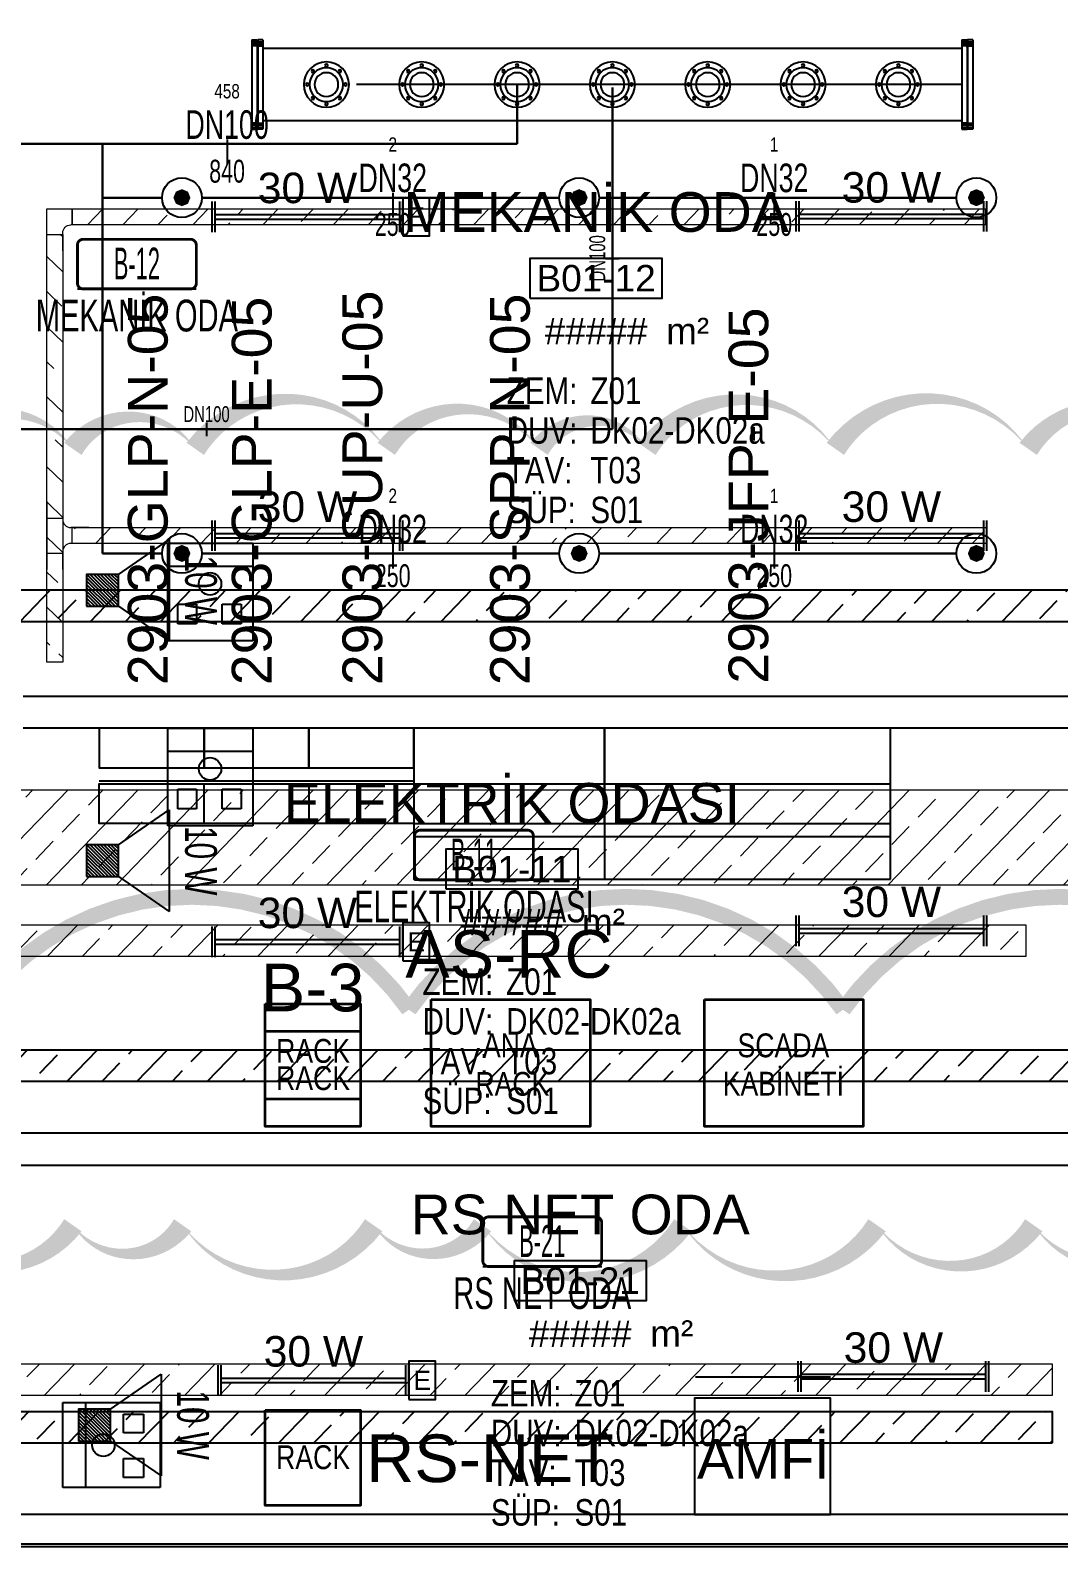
# Model space of a CAD drawing. Header units: millimetres. Extents: x -379292 to 1221486, y 92049 to 447512.
# Drawn here: x -110707 to -104239, y 235437 to 245060 of the extents above; entities that cross this region are included whole.
import ezdxf
from ezdxf.enums import TextEntityAlignment as Align

# ---------------------------------------------------------------- set-up
doc = ezdxf.new("R2010")
doc.units = ezdxf.units.MM
doc.linetypes.add('DASHDOT', pattern=[25.4, 12.7, -6.35, 0, -6.35])
for name, color, linetype in [('-M-MAHAL-DEBILER', 7, 'Continuous'), ('-M-MAHAL-ETIKET-NOT', 7, 'Continuous'), ('-M-MAHAL-ETIKET-NOTM', 7, 'Continuous'), ('-M-MAHAL-ETK-', 7, 'Continuous'), ('-M-MAHAL-HAVA-DEGISIM', 7, 'Continuous'), ('-M-MAHAL-NO', 7, 'Continuous'), ('-M-MAHAL-NOM', 7, 'Continuous'), ('-M-PIPE EQUIPMENT', 14, 'Continuous'), ('-M-YNGN-BORUID', 7, 'Continuous'), ('-M-YNGN-BORUUZUN', 7, 'Continuous'), ('-M-YNGN-BORUYUK', 7, 'Continuous'), ('-M-YNGN-SPR-YUK', 7, 'Continuous'), ('-M-YNGN-ZON2-CAP-', 7, 'Continuous'), ('-M-YNGN-ZON2-SPR-', 7, 'Continuous'), ('-M-YNGN-ZON4-CAP-', 7, 'Continuous'), ('05_HATCH SOLID-1', 252, 'Continuous'), ('05_MATERIAL TEXT', 112, 'Continuous'), ('05_ROOM M2', 161, 'Continuous'), ('05_ROOM NAME', 153, 'Continuous'), ('05_ROOM NUMBER', 152, 'Continuous'), ('05_WALL', 3, 'Continuous'), ('08_ARAÇ SAYIM', 140, 'Continuous'), ('08_LAMP', 4, 'Continuous'), ('08_LIGHTING LINE', 4, 'Continuous'), ('08_LOUD SYSTEM', 4, 'Continuous'), ('08_PANEL', 4, 'Continuous'), ('08_POWER SYSTEM', 4, 'Continuous'), ('08_SOCKET', 4, 'Continuous'), ('08_TEXT-2.5', 3, 'Continuous'), ('AIRONN ZONLAMA', 4, 'Continuous'), ('E_CT_ZA', 6, 'Continuous'), ('flans015', 14, 'Continuous')]:
    doc.layers.add(name, color=color, linetype=linetype)
for name, color, linetype, lineweight in [('-M-YNGN-KOLLEKTÖR', 7, 'Continuous', 25), ('-M-YNGN-ZON2', 4, 'SP', 30), ('-M-YNGN-ZON4', 3, 'SP', 30), ('08_200', 112, 'Continuous', 9), ('E_CT_AYDINLATMA', 3, 'Continuous', 9), ('E_CT_KA', 4, 'Continuous', 9)]:
    doc.layers.add(name, color=color, linetype=linetype, lineweight=lineweight)
doc.layers.add('-M-YNGN-SPR-CAPCIZGI', color=188, linetype='Continuous', plot=False)
doc.styles.add('-M-ISSO-TEXT-TTF', font='ARIALN.TTF')
doc.styles.add('-M-MHLETK-NOT', font='romans.shx', dxfattribs={"width": 0.7})
doc.styles.add('-M-MHLETK-TEXT', font='ARIALN.TTF', dxfattribs={"width": 0.7})
doc.styles.add('CIZGI', font='tahoma.ttf', dxfattribs={"width": 0.8, "oblique": 20})
doc.styles.add('DIM', font='arial.ttf')
doc.styles.add('ET8-TRF5-M-001...002-01$0$Standard', font='arial.ttf')
doc.styles.add('HCAD', font='HCAD.SHX', dxfattribs={"width": 0.8, "height": 0.2})
doc.styles.add('PIPESIZE', font='hcad.shx', dxfattribs={"width": 0.8})
doc.styles.add('SPR-NOT', font='romans.shx')
doc.styles.get("Standard").update_dxf_attribs({"font": 'segoeuil.ttf'})
doc.styles.add('TR', font='tsimpali.shx', dxfattribs={"width": 0.7})
doc.styles.add('YAZI-2', font='arial.ttf', dxfattribs={"height": 2})
doc.styles.add('YAZI-2.5', font='arial.ttf', dxfattribs={"height": 2.5})
doc.styles.add('YAZI-3', font='arial.ttf', dxfattribs={"height": 3})
doc.linetypes.add('SP', pattern='A,2,-0.1,["SP",CIZGI,S=0.14,R=0.2,X=0,Y=-0.07],-0.255', length=2.355)

# ---------------------------------------------------------------- blocks, each defined once
blk = doc.blocks.new('başlık')
at = {"layer": '05_MATERIAL TEXT', "style": 'DIM', "width": 0.8}
for s, p in [('ZEM:', (0, 50)), ('DUV:', (0, -100)), ('TAV:', (0, -250)), ('SÜP:', (0, -400))]:
    blk.add_text(s, height=100, dxfattribs=at).set_placement(p, align=Align.MIDDLE_LEFT)
blk = doc.blocks.new('MAHAL')
at = {"layer": '05_ROOM NUMBER'}
blk.add_lwpolyline([(-5.46, -10.75), (4.54, -10.75), (4.54, -7.75), (-5.46, -7.75)], close=True, dxfattribs=at)
at = {"layer": '05_HATCH SOLID-1', "xscale": 0.02, "yscale": 0.02, "zscale": 0.02}
blk.add_blockref('başlık', (-7.21, -18.75), dxfattribs=at)
at = {"layer": '05_MATERIAL TEXT', "style": 'DIM', "width": 0.8}
for tag, p in [('ZEMİN', (-0.89, -17.75)), ('DUVAR', (-0.89, -20.75)), ('TAVAN', (-0.89, -23.75)), ('SÜPÜRGELİK', (-0.89, -26.75))]:
    blk.add_attdef(tag, text='', height=2, dxfattribs=at).set_placement(p, align=Align.MIDDLE_LEFT)
at = {"layer": '05_ROOM M2', "insert": (6.45, -13.24), "char_height": 2, "attachment_point": 5, "style": 'YAZI-2'}
blk.add_mtext_dynamic_manual_height_columns('m²', width=6.9387, gutter_width=625, heights=[0], dxfattribs=at)
at = {"layer": '05_ROOM M2', "style": 'YAZI-2'}
blk.add_attdef('MAHALM2', text='', height=2, dxfattribs=at).set_placement((-0.46, -13.25), align=Align.MIDDLE_CENTER)
at = {"layer": '05_ROOM NAME', "style": 'YAZI-3'}
for tag, p in [('INGMAHALADI', (-0.46, 0.75)), ('TURMAHALADI', (-0.46, -4.25))]:
    blk.add_attdef(tag, text='', height=3, dxfattribs=at).set_placement(p, align=Align.MIDDLE_CENTER)
at = {"layer": '05_ROOM NUMBER', "style": 'YAZI-2'}
blk.add_attdef('MAHALNO', text='', height=2, dxfattribs=at).set_placement((-0.46, -9.25), align=Align.MIDDLE_CENTER)
blk = doc.blocks.new('FU150')
at = {"color": 0, "linetype": 'ByBlock'}
for centre, radius in [((0, 0), 142.5), ((0, 0), 106), ((0, 120), 9), ((-120, 0), 9), ((-84.9, 84.9), 9), ((0, 0), 75), ((84.9, 84.9), 9), ((120, 0), 9), ((-84.9, -84.9), 9), ((84.9, -84.9), 9), ((0, -120), 9)]:
    blk.add_circle(centre, radius, dxfattribs=at)
blk = doc.blocks.new('FY300')
at = {"color": 0, "linetype": 'ByBlock'}
for p, q in [((-281.2, 32), (281.2, 32)), ((-281.2, 0), (-281.2, 32)), ((-281.2, 0), (281.2, 0)), ((-269.2, 32), (-269.2, 0)), ((-256.2, 36), (-256.2, -4)), ((-243.2, 32), (-243.2, 0)), ((-236.2, 34), (-238.2, 32)), ((-236.2, 34), (236.2, 34)), ((236.2, 34), (238.2, 32)), ((243.2, 32), (243.2, 0)), ((256.2, 36), (256.2, -4)), ((269.2, 32), (269.2, 0)), ((281.2, 0), (281.2, 32))]:
    blk.add_line(p, q, dxfattribs=at)
blk = doc.blocks.new('A$C68E50811')
at = {"layer": '-M-PIPE EQUIPMENT', "color": 7, "ltscale": 0.5}
for p, q in [((0.34, -23.2), (0.34, 416.8)), ((45.9, -23.2), (45.9, 416.8))]:
    blk.add_line(p, q, dxfattribs=at)
at = {"layer": '-M-PIPE EQUIPMENT', "color": 14, "linetype": 'DASHDOT', "ltscale": 30}
blk.add_line((23.12, -23.2), (23.12, 416.8), dxfattribs=at)
at = {"layer": '-M-PIPE EQUIPMENT', "ltscale": 0.2, "xscale": -0.1000000000003638, "yscale": 0.1000000000003638, "zscale": 0.1000000000003638}
for p, rotation in [((23.12, 423.6), 180), ((23.12, -23.2), 179.9999999999999)]:
    blk.add_blockref('FY300', p, dxfattribs=dict(at, rotation=rotation))
at = {"layer": '-M-PIPE EQUIPMENT', "ltscale": 0.2, "xscale": 0.1000000000003638, "yscale": 0.1000000000003638, "zscale": 0.1000000000003638}
for p in [(23.12, 416.8), (23.12, -30)]:
    blk.add_blockref('FY300', p, dxfattribs=at)
at = {"layer": 'flans015', "ltscale": 0.2, "xscale": 0.1, "yscale": 0.1, "zscale": 0.1}
for p in [(23.12, 376.8), (23.12, 316.8), (23.12, 256.8), (23.12, 196.8), (23.12, 136.8), (23.12, 76.8), (23.12, 16.8)]:
    blk.add_blockref('FU150', p, dxfattribs=at)
blk = doc.blocks.new('A$C1ee08a0c')
at = {"layer": '08_LIGHTING LINE'}
blk.add_lwpolyline([(-277.34, -670), (-191.87, -670), (-191.87, -596.78), (-277.34, -596.78)], close=True, dxfattribs=at)
at = {"layer": '08_PANEL'}
blk.add_line((-191.87, -583.45), (-276.88, -583.45), dxfattribs=at)
at = {"layer": '08_TEXT-2.5', "style": 'YAZI-2.5'}
blk.add_text('AMFİ', height=25, dxfattribs=at).set_placement((-234.16, -634.89), align=Align.MIDDLE_CENTER)
blk = doc.blocks.new('OtoParkBodrumKatMimari')
at = {"layer": '05_WALL', "color": 8, "flags": 128}
for points in [[(142600, 140050), (135600, 140050)], [(142600, 139850), (135600, 139850)], [(142900, 137300), (135550, 137300), (135550, 139500), (135350, 139500), (135350, 134700), (142900, 134700)], [(142900, 134900), (135550, 134900), (135550, 137100), (142900, 137100)]]:
    blk.add_lwpolyline(points, dxfattribs=at)
at = {"layer": '08_POWER SYSTEM', "ltscale": 25}
for points in [[(138059.8, 139250), (136079.8, 139250), (136079.8, 139500), (141059.8, 139500)], [(136739.8, 139250), (136739.8, 139500)], [(137399.8, 139250), (137399.8, 139500)], [(138059.8, 139500), (138059.8, 138900), (141059.8, 138900)], [(139259.8, 139500), (139259.8, 138900)], [(141059.8, 138900), (141059.8, 139500)]]:
    blk.add_lwpolyline(points, dxfattribs=at)
at = {"layer": '-M-YNGN-KOLLEKTÖR', "xscale": -10, "yscale": 10, "zscale": 10, "rotation": 89.9999999999999}
blk.add_blockref('A$C68E50811', (141277, 144132), dxfattribs=at)
at = {"ltscale": 25, "xscale": 10, "yscale": 10, "zscale": 10}
blk.add_blockref('A$C1ee08a0c', (142600, 141600), dxfattribs=at)
at = {"layer": '05_ROOM NUMBER'}
ref = blk.add_blockref('MAHAL', (139245, 143453.2), dxfattribs=dict(at, xscale=83.33333333333333, yscale=83.33333333333333, zscale=83.33333333333333))
ref.add_attrib('TURMAHALADI', 'MEKANİK ODA', dxfattribs={"layer": '05_ROOM NAME', "height": 250, "style": 'YAZI-3'}).set_placement((139206.8, 143099), align=Align.MIDDLE_CENTER)
ref.add_attrib('MAHALNO', 'B01-12', dxfattribs={"height": 166.67, "style": 'YAZI-2'}).set_placement((139206.8, 142682.4), align=Align.MIDDLE_CENTER)
ref.add_attrib('MAHALM2', '#####', dxfattribs={"layer": '05_ROOM M2', "height": 166.67, "style": 'YAZI-2'}).set_placement((139206.8, 142349), align=Align.MIDDLE_CENTER)
ref.add_attrib('ZEMİN', 'Z01', dxfattribs={"layer": '05_MATERIAL TEXT', "height": 166.67, "style": 'DIM', "width": 0.8}).set_placement((139170.7, 141974), align=Align.MIDDLE_LEFT)
ref.add_attrib('DUVAR', 'DK02-DK02a', dxfattribs={"layer": '05_MATERIAL TEXT', "height": 166.67, "style": 'DIM', "width": 0.8}).set_placement((139170.7, 141724), align=Align.MIDDLE_LEFT)
ref.add_attrib('TAVAN', 'T03', dxfattribs={"layer": '05_MATERIAL TEXT', "height": 166.67, "style": 'DIM', "width": 0.8}).set_placement((139170.7, 141474), align=Align.MIDDLE_LEFT)
ref.add_attrib('SÜPÜRGELİK', 'S01', dxfattribs={"layer": '05_MATERIAL TEXT', "height": 166.67, "style": 'DIM', "width": 0.8}).set_placement((139170.7, 141224), align=Align.MIDDLE_LEFT)
ref = blk.add_blockref('MAHAL', (138715, 139733.8), dxfattribs=dict(at, xscale=83.33333333333333, yscale=83.33333333333333, zscale=83.33333333333333))
ref.add_attrib('TURMAHALADI', 'ELEKTRİK ODASI', dxfattribs={"layer": '05_ROOM NAME', "height": 250, "style": 'YAZI-3'}).set_placement((138676.8, 139379.7), align=Align.MIDDLE_CENTER)
ref.add_attrib('MAHALNO', 'B01-11', dxfattribs={"height": 166.67, "style": 'YAZI-2'}).set_placement((138676.8, 138963), align=Align.MIDDLE_CENTER)
ref.add_attrib('MAHALM2', '#####', dxfattribs={"layer": '05_ROOM M2', "height": 166.67, "style": 'YAZI-2'}).set_placement((138676.8, 138629.7), align=Align.MIDDLE_CENTER)
ref.add_attrib('ZEMİN', 'Z01', dxfattribs={"layer": '05_MATERIAL TEXT', "height": 166.67, "style": 'DIM', "width": 0.8}).set_placement((138640.7, 138254.7), align=Align.MIDDLE_LEFT)
ref.add_attrib('DUVAR', 'DK02-DK02a', dxfattribs={"layer": '05_MATERIAL TEXT', "height": 166.67, "style": 'DIM', "width": 0.8}).set_placement((138640.7, 138004.7), align=Align.MIDDLE_LEFT)
ref.add_attrib('TAVAN', 'T03', dxfattribs={"layer": '05_MATERIAL TEXT', "height": 166.67, "style": 'DIM', "width": 0.8}).set_placement((138640.7, 137754.7), align=Align.MIDDLE_LEFT)
ref.add_attrib('SÜPÜRGELİK', 'S01', dxfattribs={"layer": '05_MATERIAL TEXT', "height": 166.67, "style": 'DIM', "width": 0.8}).set_placement((138640.7, 137504.7), align=Align.MIDDLE_LEFT)
ref = blk.add_blockref('MAHAL', (139145, 137143.2), dxfattribs=dict(at, xscale=83.33333333333333, yscale=83.33333333333333, zscale=83.33333333333333))
ref.add_attrib('TURMAHALADI', 'RS NET ODA', dxfattribs={"layer": '05_ROOM NAME', "height": 250, "style": 'YAZI-3'}).set_placement((139106.8, 136789.1), align=Align.MIDDLE_CENTER)
ref.add_attrib('MAHALNO', 'B01-21', dxfattribs={"height": 166.67, "style": 'YAZI-2'}).set_placement((139106.8, 136372.4), align=Align.MIDDLE_CENTER)
ref.add_attrib('MAHALM2', '#####', dxfattribs={"layer": '05_ROOM M2', "height": 166.67, "style": 'YAZI-2'}).set_placement((139106.8, 136039.1), align=Align.MIDDLE_CENTER)
ref.add_attrib('ZEMİN', 'Z01', dxfattribs={"layer": '05_MATERIAL TEXT', "height": 166.67, "style": 'DIM', "width": 0.8}).set_placement((139070.7, 135664.1), align=Align.MIDDLE_LEFT)
ref.add_attrib('DUVAR', 'DK02-DK02a', dxfattribs={"layer": '05_MATERIAL TEXT', "height": 166.67, "style": 'DIM', "width": 0.8}).set_placement((139070.7, 135414.1), align=Align.MIDDLE_LEFT)
ref.add_attrib('TAVAN', 'T03', dxfattribs={"layer": '05_MATERIAL TEXT', "height": 166.67, "style": 'DIM', "width": 0.8}).set_placement((139070.7, 135164.1), align=Align.MIDDLE_LEFT)
ref.add_attrib('SÜPÜRGELİK', 'S01', dxfattribs={"layer": '05_MATERIAL TEXT', "height": 166.67, "style": 'DIM', "width": 0.8}).set_placement((139070.7, 134914.1), align=Align.MIDDLE_LEFT)
blk = doc.blocks.new('SPRKL100')
at = {"layer": '-M-YNGN-SPR-CAPCIZGI'}
blk.add_line((0, 0.431), (0, -0.431), dxfattribs=at)
at = {"layer": '-M-YNGN-BORUID', "color": 0, "style": 'HCAD', "width": 0.8, "flags": 1}
blk.add_attdef('DIC', text='', height=0.4, dxfattribs=at).set_placement((0, -1.693), align=Align.CENTER)
at = {"layer": '-M-YNGN-BORUUZUN', "color": 0, "style": 'HCAD', "width": 0.7}
blk.add_attdef('BOY', text='', height=0.8, dxfattribs=at).set_placement((0, -1.08), align=Align.CENTER)
at = {"layer": '-M-YNGN-BORUYUK', "color": 6, "style": 'PIPESIZE', "width": 0.8}
blk.add_attdef('YUK', text='', height=0.5, dxfattribs=at).set_placement((0, 1.866), align=Align.CENTER)
at = {"color": 0, "style": 'PIPESIZE', "width": 0.7}
blk.add_attdef('CAP', text='', height=1, dxfattribs=at).set_placement((0, 0.45), align=Align.CENTER)
blk = doc.blocks.new('SP-C-UP-12')
at = {"ltscale": 10}
blk.add_line((0, 0), (0, 0), dxfattribs=at)
at = {"color": 1, "linetype": 'Continuous'}
blk.add_circle((0, 0), 12.5, dxfattribs=at)
at = {"ltscale": 10}
for points in [[(-5.37, 0), (-3.8, 3.8), (-3.8, -3.8), (0, 5.37)], [(-3.8, -3.8), (0, 5.37), (0, -5.37), (3.8, 3.8)], [(0, -5.37), (3.8, 3.8), (3.8, -3.8), (5.37, 0)]]:
    blk.add_solid(points, dxfattribs=at)
at = {"layer": '-M-YNGN-SPR-YUK', "style": 'SPR-NOT', "width": 0.5, "flags": 9}
for tag, p in [('YUK', (0, 17.77)), ('CAP', (0, 14.42)), ('TIP', (0.2, 10.78))]:
    blk.add_attdef(tag, text='', height=2.5, dxfattribs=at).set_placement(p, align=Align.MIDDLE_CENTER)
blk = doc.blocks.new('A$C69E5DB5D')
at = {"layer": '-M-YNGN-ZON2', "ltscale": 500}
for p, q in [((0, 0), (0, -37.34)), ((0, -37.34), (-396.1, -37.34)), ((-260.9, -295.08), (-260.9, -37.34)), ((-260.9, -71.15), (-223.4, -71.15)), ((26.6, -71.15), (-198.4, -71.15)), ((276.6, -71.15), (51.6, -71.15)), ((-260.9, -295.08), (-223.4, -295.08)), ((26.6, -295.08), (-198.4, -295.08)), ((276.6, -295.08), (51.6, -295.08))]:
    blk.add_line(p, q, dxfattribs=at)
at = {"layer": '-M-YNGN-ZON2-CAP-'}
for p, xscale, yscale, zscale, values in [((-182.47, -42.24), 18.00000000000002, 18.00000000000002, 18.00000000000002, {'YUK': '458', 'CAP': 'DN100', 'BOY': '840'}), ((-78.23, -75.77), 18, 18, 18, {'YUK': '2', 'CAP': 'DN32', 'BOY': '250'}), ((161.86, -75.77), 18, 18, 18, {'YUK': '1', 'CAP': 'DN32', 'BOY': '250'}), ((-78.23, -296.85), 18, 18, 18, {'YUK': '2', 'CAP': 'DN32', 'BOY': '250'}), ((161.86, -296.85), 18, 18, 18, {'YUK': '1', 'CAP': 'DN32', 'BOY': '250'})]:
    blk.add_blockref('SPRKL100', p, dxfattribs=dict(at, xscale=xscale, yscale=yscale, zscale=zscale)).add_auto_attribs(values)
at = {"layer": '-M-YNGN-ZON2-SPR-'}
for p in [(-210.9, -71.15), (39.1, -71.15), (289.1, -71.15), (-210.9, -295.08), (39.1, -295.08), (289.1, -295.08)]:
    blk.add_blockref('SP-C-UP-12', p, dxfattribs=at)
blk = doc.blocks.new('A$C69E781E7')
at = {"layer": '-M-YNGN-ZON4', "ltscale": 500}
for p, q in [((0, 0), (0, -215.08)), ((0, -215.08), (-459.85, -215.08))]:
    blk.add_line(p, q, dxfattribs=at)
at = {"layer": '-M-YNGN-ZON4-CAP-'}
ref = blk.add_blockref('SPRKL100', (0, -107.54), dxfattribs=dict(at, xscale=10.00000000000001, yscale=10.00000000000001, zscale=10.00000000000001, rotation=90))
ref.add_attrib('CAP', 'DN100', dxfattribs={"layer": '0', "color": 0, "height": 10, "rotation": 90, "style": 'PIPESIZE', "width": 0.7}).set_placement((-4.5, -107.54), align=Align.CENTER)
ref = blk.add_blockref('SPRKL100', (-255.38, -215.08), dxfattribs=dict(at, xscale=10, yscale=10, zscale=10))
ref.add_attrib('CAP', 'DN100', dxfattribs={"layer": '0', "color": 0, "height": 10, "style": 'PIPESIZE', "width": 0.7}).set_placement((-255.38, -210.58), align=Align.CENTER)
blk = doc.blocks.new('PANO-66X25_100')
at = {"layer": '08_PANEL'}
blk.add_line((-33, 33.4), (33, 33.4), dxfattribs=at)
blk.add_lwpolyline([(-33, 0), (33, 0), (33, 25), (-33, 25)], close=True, dxfattribs=at)
blk = doc.blocks.new('PANO-180X60_100')
at = {"layer": '08_PANEL'}
blk.add_line((-90, 68.4), (90, 68.4), dxfattribs=at)
blk.add_lwpolyline([(-90, 0), (90, 0), (90, 60), (-90, 60)], close=True, dxfattribs=at)
blk = doc.blocks.new('PANO-120X60_100')
at = {"layer": '08_PANEL'}
blk.add_line((-60, 68.4), (60, 68.4), dxfattribs=at)
blk.add_lwpolyline([(-60, 0), (60, 0), (60, 60), (-60, 60)], close=True, dxfattribs=at)
blk = doc.blocks.new('RACK')
at = {"layer": '08_ARAÇ SAYIM', "color": 60, "lineweight": 35}
blk.add_lwpolyline([(-30, 60), (30, 60), (30, 0), (-30, 0)], close=True, dxfattribs=at)
at = {"layer": '08_ARAÇ SAYIM', "color": 4, "style": 'ET8-TRF5-M-001...002-01$0$Standard', "width": 0.8}
blk.add_text('RACK', height=15, dxfattribs=at).set_placement((0.1, 22.9), align=Align.CENTER)
blk = doc.blocks.new('*U664')
h = blk.add_hatch()
h.set_pattern_fill('ANSI33', color=0, scale=50, angle=1, style=0)
h.paths.add_polyline_path([(-10440.2, 200), (451.8, 200), (451.8, 0), (-10440.2, 0)])
at = {"color": 0}
blk.add_lwpolyline([(-10440.2, 200), (451.8, 200), (451.8, 0), (-10440.2, 0)], close=True, dxfattribs=at)
at = {"ltscale": 25, "flags": 1}
for tag, p in [('YUKSEKLIK', (-228.6, -148.7)), ('KALINLIK', (-228.6, -213.3))]:
    blk.add_attdef(tag, p, '', height=50, dxfattribs=at)
blk = doc.blocks.new('*U665')
h = blk.add_hatch()
h.set_pattern_fill('ANSI33', color=0, scale=50, angle=1, style=0)
h.paths.add_polyline_path([(-10057.8, 200), (394.2, 200), (394.2, 0), (-10057.8, 0)])
at = {"color": 0}
blk.add_lwpolyline([(-10057.8, 200), (394.2, 200), (394.2, 0), (-10057.8, 0)], close=True, dxfattribs=at)
at = {"ltscale": 25, "flags": 1}
for tag, p in [('YUKSEKLIK', (-228.6, -148.7)), ('KALINLIK', (-228.6, -213.3))]:
    blk.add_attdef(tag, p, '', height=50, dxfattribs=at)
blk = doc.blocks.new('*U701')
h = blk.add_hatch()
h.set_pattern_fill('ANSI33', color=0, scale=50, angle=1, style=0)
h.paths.add_polyline_path([(-10231.3, 200), (20.7, 200), (20.7, 0), (-10231.3, 0)])
at = {"color": 0}
blk.add_lwpolyline([(-10231.3, 200), (20.7, 200), (20.7, 0), (-10231.3, 0)], close=True, dxfattribs=at)
at = {"ltscale": 25, "flags": 1}
for tag, p in [('YUKSEKLIK', (-228.6, -148.7)), ('KALINLIK', (-228.6, -213.3))]:
    blk.add_attdef(tag, p, '', height=50, dxfattribs=at)
blk = doc.blocks.new('*U702')
h = blk.add_hatch()
h.set_pattern_fill('ANSI33', color=0, scale=50, angle=1, style=0)
h.paths.add_polyline_path([(-10075.1, 200), (-14.3, 200), (-14.3, 0), (-10075.1, 0)])
at = {"color": 0}
blk.add_lwpolyline([(-10075.1, 200), (-14.3, 200), (-14.3, 0), (-10075.1, 0)], close=True, dxfattribs=at)
at = {"ltscale": 25, "flags": 1}
for tag, p in [('YUKSEKLIK', (-228.6, -148.7)), ('KALINLIK', (-228.6, -213.3))]:
    blk.add_attdef(tag, p, '', height=50, dxfattribs=at)
blk = doc.blocks.new('*U196')
at = {"color": 0}
for p, q in [((264, 264), (-164, 264)), ((-60, 264), (-60, 164)), ((0, 264), (264, 264)), ((160, 264), (160, 164)), ((-164, 164), (-50, 164)), ((0, 0), (0, 114)), ((0, 104), (100, 104)), ((100, 0), (100, 114)), ((264, 164), (150, 164))]:
    blk.add_line(p, q, dxfattribs=at)
for centre, start, end in [((-50, 114), 0, 90), ((150, 114), 90, 180)]:
    blk.add_arc(centre, 50, start, end, dxfattribs=at)
blk = doc.blocks.new('*U703')
h = blk.add_hatch()
h.set_pattern_fill('ANSI33', color=0, scale=50, angle=1, style=0)
h.paths.add_polyline_path([(-6146, 100), (-391.9, 100), (-391.9, 0), (-6146, 0)])
at = {"color": 0}
blk.add_lwpolyline([(-6146, 100), (-391.9, 100), (-391.9, 0), (-6146, 0)], close=True, dxfattribs=at)
at = {"ltscale": 25, "flags": 1}
for tag, p in [('YUKSEKLIK', (-228.6, -148.7)), ('KALINLIK', (-228.6, -213.3))]:
    blk.add_attdef(tag, p, '', height=50, dxfattribs=at)
blk = doc.blocks.new('*U704')
h = blk.add_hatch()
h.set_pattern_fill('ANSI33', color=0, scale=50, angle=1, style=0)
h.paths.add_polyline_path([(-6138.3, 100), (-391.9, 100), (-391.9, 0), (-6138.3, 0)])
at = {"color": 0}
blk.add_lwpolyline([(-6138.3, 100), (-391.9, 100), (-391.9, 0), (-6138.3, 0)], close=True, dxfattribs=at)
at = {"ltscale": 25, "flags": 1}
for tag, p in [('YUKSEKLIK', (-228.6, -148.7)), ('KALINLIK', (-228.6, -213.3))]:
    blk.add_attdef(tag, p, '', height=50, dxfattribs=at)
blk = doc.blocks.new('*U705')
h = blk.add_hatch()
h.set_pattern_fill('ANSI33', color=0, scale=50, angle=1, style=0)
h.paths.add_polyline_path([(-2883.8, 100), (-191.9, 100), (-191.9, 0), (-2883.8, 0)])
at = {"color": 0}
blk.add_lwpolyline([(-2883.8, 100), (-191.9, 100), (-191.9, 0), (-2883.8, 0)], close=True, dxfattribs=at)
at = {"ltscale": 25, "flags": 1}
for tag, p in [('YUKSEKLIK', (-228.6, -148.7)), ('KALINLIK', (-228.6, -213.3))]:
    blk.add_attdef(tag, p, '', height=50, dxfattribs=at)
blk = doc.blocks.new('*U197')
at = {"color": 0}
for p, q in [((0, 264), (-264, 264)), ((-160, 264), (-160, 164)), ((0, 0), (0, 264)), ((-264, 164), (-150, 164)), ((-100, 0), (-100, 114)), ((0, 104), (-100, 104))]:
    blk.add_line(p, q, dxfattribs=at)
blk.add_arc((-150, 114), 50, 0, 90, dxfattribs=at)
blk = doc.blocks.new('*U988')
h = blk.add_hatch()
h.set_pattern_fill('ANSI33', color=0, scale=50, angle=1, style=0)
h.paths.add_polyline_path([(-10440.2, 200), (451.8, 200), (451.8, 0), (-10440.2, 0)])
at = {"color": 0}
blk.add_lwpolyline([(-10440.2, 200), (451.8, 200), (451.8, 0), (-10440.2, 0)], close=True, dxfattribs=at)
at = {"ltscale": 25, "flags": 1}
for tag, p in [('YUKSEKLIK', (-228.6, -148.7)), ('KALINLIK', (-228.6, -213.3))]:
    blk.add_attdef(tag, p, '', height=50, dxfattribs=at)
blk = doc.blocks.new('*U997')
h = blk.add_hatch()
h.set_pattern_fill('ANSI33', color=0, scale=50, angle=1, style=0)
h.paths.add_polyline_path([(-10274.3, 600), (375.7, 600), (375.7, 0), (-10274.3, 0)])
at = {"color": 0}
blk.add_lwpolyline([(-10274.3, 600), (375.7, 600), (375.7, 0), (-10274.3, 0)], close=True, dxfattribs=at)
at = {"ltscale": 25, "flags": 1}
for tag, p in [('YUKSEKLIK', (-228.6, -148.7)), ('KALINLIK', (-228.6, -213.3))]:
    blk.add_attdef(tag, p, '', height=50, dxfattribs=at)
blk = doc.blocks.new('40 W SIVA ÜSTÜ ETANJ LED 50')
at = {"layer": '08_LAMP'}
for p, q in [((-625, -100), (-625, 100)), ((-605, -100), (-605, 100)), ((-605, 15), (605, 15)), ((605, -100), (605, 100)), ((625, -100), (625, 100)), ((-605, -15), (605, -15))]:
    blk.add_line(p, q, dxfattribs=at)
at = {"layer": '08_LAMP', "color": 2, "style": 'YAZI-2'}
blk.add_text('30 W', height=200, dxfattribs=at).set_placement((0, 90), align=Align.CENTER)
blk = doc.blocks.new('40 W SIVA ÜSTÜ ETANJ LED E 50')
at = {"layer": '08_LAMP'}
for p, q in [((-625, -100), (-625, 100)), ((-605, -100), (-605, 100)), ((-605, 15), (605, 15)), ((605, -100), (605, 100)), ((625, -100), (625, 100)), ((-605, -15), (605, -15))]:
    blk.add_line(p, q, dxfattribs=at)
blk.add_lwpolyline([(625, -125), (800, -125), (800, 125), (625, 125)], close=True, dxfattribs=at)
at = {"layer": '08_LAMP', "color": 2, "style": 'YAZI-2'}
blk.add_text('30 W', height=200, dxfattribs=at).set_placement((0, 90), align=Align.CENTER)
blk.add_text('E', height=125, dxfattribs=at).set_placement((713, 0), align=Align.MIDDLE)
blk = doc.blocks.new('PRIZKOM 50')
at = {"layer": '08_SOCKET', "color": 3}
for p, q in [((-191.1, 0), (-191.1, 438.5)), ((-191.1, 438.5), (191.1, 438.5)), ((191.1, 438.5), (191.1, 0)), ((-191.1, 335.3), (191.1, 335.3)), ((-145.1, 75.8), (-145.1, 164.7)), ((-145.1, 164.7), (-60.9, 164.7)), ((-60.9, 164.7), (-60.9, 75.8)), ((54.5, 164.7), (138.7, 164.7)), ((54.5, 75.8), (54.5, 164.7)), ((138.7, 164.7), (138.7, 75.8)), ((-60.9, 75.8), (-145.1, 75.8)), ((138.7, 75.8), (54.5, 75.8)), ((191.1, 0), (-191.1, 0))]:
    blk.add_line(p, q, dxfattribs=at)
blk.add_circle((-0.8, 256), 50.5, dxfattribs=at)
blk = doc.blocks.new('15 W HORN 100_HARİCİ TİP')
at = {"layer": '08_LOUD SYSTEM'}
h = blk.add_hatch(dxfattribs=at)
h.set_pattern_fill('ANSI31', color=2, scale=4.8)
h.set_pattern_definition([(45, (-341645.439, -380325.335), (-10.77630735, 10.77630735), [])])
h.paths.add_polyline_path([(-100, 0), (100, 0), (100, 200), (-100, 200)])
at = {"layer": '08_LOUD SYSTEM', "ltscale": 2}
for p, q in [((-320, 520), (320, 520)), ((-100, 200), (-320, 520)), ((100, 200), (320, 520))]:
    blk.add_line(p, q, dxfattribs=at)
at = {"layer": '08_LOUD SYSTEM'}
blk.add_lwpolyline([(100, 0), (100, 200), (-100, 200), (-100, 0)], close=True, dxfattribs=at)
at = {"layer": '08_LOUD SYSTEM', "color": 2, "ltscale": 2, "style": 'TR', "width": 0.7}
blk.add_text('10 W', height=200, dxfattribs=at).set_placement((0, 620), align=Align.CENTER)
blk = doc.blocks.new('M-MHLETK-YNG')
at = {"layer": '-M-MAHAL-ETK-', "color": 0}
for p, q in [((-2.078, 0), (2.078, 0)), ((-1.161, 0), (-1.161, 0))]:
    blk.add_line(p, q, dxfattribs=at)
at = {"layer": '-M-MAHAL-ETK-', "color": 0, "const_width": 0.1}
blk.add_lwpolyline([(-1.878, 1.735), (1.878, 1.735, -0.414214), (2.078, 1.535), (2.078, 0.2, -0.414214), (1.878, 0), (-1.878, 0, -0.414214), (-2.078, 0.2), (-2.078, 1.535, -0.414214)], format="xyb", close=True, dxfattribs=at)
at = {"layer": '-M-MAHAL-DEBILER', "color": 4, "style": '-M-MHLETK-NOT', "width": 0.5, "flags": 8}
blk.add_attdef('DEBIS', text='', height=0.4, dxfattribs=at).set_placement((-2.173, 2.145), align=Align.MIDDLE_CENTER)
at = {"layer": '-M-MAHAL-DEBILER', "color": 191, "style": '-M-MHLETK-NOT', "width": 0.5, "flags": 8}
blk.add_attdef('DEBIR', text='', height=0.4, dxfattribs=at).set_placement((-1.613, 2.145), align=Align.MIDDLE_CENTER)
at = {"layer": '-M-MAHAL-DEBILER', "color": 31, "style": '-M-MHLETK-NOT', "width": 0.5, "flags": 8}
blk.add_attdef('DEBIF', text='', height=0.4, dxfattribs=at).set_placement((1.585, 2.145), align=Align.MIDDLE_CENTER)
at = {"layer": '-M-MAHAL-DEBILER', "color": 1, "style": '-M-MHLETK-NOT', "width": 0.5, "flags": 8}
blk.add_attdef('DEBIE', text='', height=0.4, dxfattribs=at).set_placement((2.32, 2.145), align=Align.MIDDLE_CENTER)
at = {"layer": '-M-MAHAL-ETIKET-NOT', "color": 3}
for tag, height, style, width, flags, p in [('KIS', 0.04, '-M-MHLETK-NOT', 0.5, 9, (-2.59, 1.616)), ('RH', 0.04, '-M-MHLETK-NOT', 0.5, 9, (-2.39, 1.616)), ('YAZ', 0.04, '-M-MHLETK-NOT', 0.5, 9, (-2.178, 1.616)), ('ALAN', 0.04, '-M-MHLETK-NOT', 0.5, 9, (-2.581, 1.562)), ('YUKSEKLIK', 0.04, '-M-MHLETK-NOT', 0.5, 9, (-2.324, 1.562)), ('MAH-ADI', 1.111, '-M-ISSO-TEXT-TTF', 0.8, 8, (0, -0.931))]:
    blk.add_attdef(tag, text='', height=height, dxfattribs=dict(at, style=style, width=width, flags=flags)).set_placement(p, align=Align.MIDDLE_CENTER)
at = {"layer": '-M-MAHAL-ETIKET-NOT', "color": 3, "style": '-M-MHLETK-NOT', "width": 0.5, "flags": 9}
for tag, p, height in [('KLKTR', (-2.617, 1.425), 0.04), ('HL', (-2.616, 1.493), 0.0286), ('RDY-BOY1', (-2.614, 1.37), 0.0286), ('RDY-BOY2', (-2.614, 1.32), 0.0286), ('RDY-BOY3', (-2.614, 1.27), 0.0286), ('RDY-BOY4', (-2.614, 1.22), 0.0286), ('KON-BOY1', (-2.614, 1.14), 0.0286), ('KON-BOY2', (-2.614, 1.09), 0.0286), ('HLA', (-2.521, 1.493), 0.0286), ('RDY-TIP1', (-2.5, 1.37), 0.0286), ('RDY-TIP2', (-2.5, 1.32), 0.0286), ('RDY-TIP3', (-2.5, 1.27), 0.0286), ('RDY-TIP4', (-2.5, 1.22), 0.0286), ('KON-TIP1', (-2.5, 1.14), 0.0286), ('KON-TIP2', (-2.5, 1.09), 0.0286), ('RDY-ADET1', (-2.389, 1.37), 0.0286), ('RDY-ADET2', (-2.389, 1.32), 0.0286), ('RDY-ADET3', (-2.389, 1.27), 0.0286), ('RDY-ADET4', (-2.389, 1.22), 0.0286), ('KON-ADET1', (-2.389, 1.14), 0.0286), ('KON-ADET2', (-2.389, 1.09), 0.0286), ('RDY-ISI1', (-2.265, 1.37), 0.0286), ('RDY-ISI2', (-2.265, 1.32), 0.0286), ('RDY-ISI3', (-2.265, 1.27), 0.0286), ('RDY-ISI4', (-2.265, 1.22), 0.0286), ('KON-ISI1', (-2.265, 1.14), 0.0286), ('KON-ISI2', (-2.265, 1.09), 0.0286), ('AHU', (-2.225, 1.439), 0.0286), ('SHG', (-2.225, 1.493), 0.0286), ('LHG', (-2.132, 1.493), 0.0286), ('RDY-BNP1', (-2.102, 1.37), 0.0286), ('RDY-BNP2', (-2.102, 1.32), 0.0286), ('RDY-BNP3', (-2.102, 1.27), 0.0286), ('RDY-BNP4', (-2.102, 1.22), 0.0286), ('KON-BNP1', (-2.102, 1.14), 0.0286), ('KON-BNP2', (-2.102, 1.09), 0.0286), ('HG', (-2.039, 1.493), 0.0286), ('RDY-BNK1', (-1.964, 1.37), 0.0286), ('RDY-BNK2', (-1.964, 1.32), 0.0286), ('RDY-BNK3', (-1.964, 1.27), 0.0286), ('RDY-BNK4', (-1.964, 1.22), 0.0286), ('KON-BNK1', (-1.964, 1.14), 0.0286), ('KON-BNK2', (-1.964, 1.09), 0.0286), ('HGA', (-1.962, 1.493), 0.0286), ('EF', (-1.962, 1.439), 0.0286), ('VRV-TIP1', (-2.614, 0.759), 0.0286), ('VRV-TIP2', (-2.614, 0.709), 0.0286), ('KON-BOY3', (-2.614, 1.04), 0.0286), ('FCU-TIP1', (-2.614, 0.96), 0.0286), ('FCU-TIP2', (-2.614, 0.91), 0.0286), ('FCU-TIP3', (-2.614, 0.86), 0.0286), ('VRV-ADET1', (-2.524, 0.759), 0.0286), ('VRV-ADET2', (-2.524, 0.709), 0.0286), ('FCU-ADET1', (-2.524, 0.96), 0.0286), ('FCU-ADET2', (-2.524, 0.91), 0.0286), ('FCU-ADET3', (-2.524, 0.86), 0.0286), ('KON-TIP3', (-2.5, 1.04), 0.0286), ('VRV-KAP1', (-2.398, 0.759), 0.0286), ('VRV-KAP2', (-2.398, 0.709), 0.0286), ('FCU-KAP1', (-2.398, 0.96), 0.0286), ('FCU-KAP2', (-2.398, 0.91), 0.0286), ('FCU-KAP3', (-2.398, 0.86), 0.0286), ('KON-ADET3', (-2.389, 1.04), 0.0286), ('VRV-DUY1', (-2.272, 0.759), 0.0286), ('VRV-DUY2', (-2.272, 0.709), 0.0286), ('FCU-DUY1', (-2.272, 0.96), 0.0286), ('FCU-DUY2', (-2.272, 0.91), 0.0286), ('FCU-DUY3', (-2.272, 0.86), 0.0286), ('KON-ISI3', (-2.265, 1.04), 0.0286), ('VRV-SOG1', (-2.154, 0.759), 0.0286), ('VRV-SOG2', (-2.154, 0.709), 0.0286), ('FCU-SOG1', (-2.154, 0.96), 0.0286), ('FCU-SOG2', (-2.154, 0.91), 0.0286), ('FCU-SOG3', (-2.154, 0.86), 0.0286), ('KON-BNP3', (-2.102, 1.04), 0.0286), ('VRV-ISI1', (-2.044, 0.759), 0.0286), ('VRV-ISI2', (-2.044, 0.709), 0.0286), ('FCU-ISI1', (-2.044, 0.96), 0.0286), ('FCU-ISI2', (-2.044, 0.91), 0.0286), ('FCU-ISI3', (-2.044, 0.86), 0.0286), ('KON-BNK3', (-1.964, 1.04), 0.0286), ('VRV-DEBI1', (-1.95, 0.759), 0.0286), ('VRV-DEBI2', (-1.95, 0.709), 0.0286), ('FCU-DEBI1', (-1.95, 0.96), 0.0286), ('FCU-DEBI2', (-1.95, 0.91), 0.0286), ('FCU-DEBI3', (-1.95, 0.86), 0.0286), ('VRV-BNP1', (-1.831, 0.759), 0.0286), ('VRV-BNP2', (-1.831, 0.709), 0.0286), ('FCU-BNP1', (-1.831, 0.96), 0.0286), ('FCU-BNP2', (-1.831, 0.91), 0.0286), ('FCU-BNP3', (-1.831, 0.86), 0.0286), ('VRV-BNK1', (-1.614, 0.759), 0.0286), ('VRV-BNK2', (-1.614, 0.709), 0.0286), ('FCU-BNK1', (-1.614, 0.96), 0.0286), ('FCU-BNK2', (-1.614, 0.91), 0.0286), ('FCU-BNK3', (-1.614, 0.86), 0.0286)]:
    blk.add_attdef(tag, p, '', height=height, dxfattribs=at)
at = {"layer": '-M-MAHAL-ETIKET-NOTM', "color": 3, "style": '-M-ISSO-TEXT-TTF', "width": 0.8, "flags": 8}
blk.add_attdef('MAH-ADI2', text='', height=1.111, dxfattribs=at).set_placement((0, -2.549), align=Align.MIDDLE_CENTER)
at = {"layer": '-M-MAHAL-HAVA-DEGISIM', "style": '-M-MHLETK-NOT', "width": 0.5, "flags": 8}
for tag, p in [('HAVADEG', (0, 3.611)), ('HAVA', (0, 2.399))]:
    blk.add_attdef(tag, text='', height=0.6, dxfattribs=at).set_placement(p, align=Align.MIDDLE_CENTER)
at = {"layer": '-M-MAHAL-NO', "color": 7, "style": '-M-MHLETK-TEXT', "width": 0.6, "flags": 8}
blk.add_attdef('MAH-NO', text='', height=1.111, dxfattribs=at).set_placement((0, 0.889), align=Align.MIDDLE_CENTER)
at = {"layer": '-M-MAHAL-NOM', "color": 7, "style": '-M-MHLETK-TEXT', "width": 0.6, "flags": 8}
blk.add_attdef('MAH-NOM', text='', height=1.111, dxfattribs=at).set_placement((0, 0.889), align=Align.MIDDLE_CENTER)

msp = doc.modelspace()

# ---------------------------------------------------------------- block references
at = {"color": 8}
msp.add_blockref('OtoParkBodrumKatMimari', (-246354.8, 100818.8), dxfattribs=at)

# ---------------------------------------------------------------- next in the draw order: linework, layer by layer
at = {"color": 30, "const_width": 100}
msp.add_lwpolyline([(-143840.8, 238896.3, -0.520567), (-141108.9, 238896.3, -0.520567), (-138377, 238896.3, -0.520567), (-135645.1, 238896.3, -0.520567), (-132913.2, 238896.3, -0.520567), (-130181.3, 238896.3, -0.520567), (-127449.4, 238896.3, -0.520567), (-124717.5, 238896.3, -0.520567), (-121985.6, 238896.3, -0.520567), (-119253.7, 238896.3, -0.520567), (-116521.8, 238896.3, -0.520567), (-113789.9, 238896.3, -0.520567), (-111058, 238896.3, -0.520567), (-108326.2, 238896.3, -0.520567), (-105594.3, 238896.3, -0.520567), (-102862.4, 238896.3, -0.520567), (-100130.5, 238896.3, -0.520567)], format="xyb", dxfattribs=at)
at = {"layer": '08_200', "color": 6}
msp.add_lwpolyline([(-111455.1, 237540.1, 0, 133.3, 0.520567), (-110440.9, 237540.1, 0, 133.3, 0.520567), (-109750.3, 237540.1, 0, 133.3, 0.520567), (-108548.1, 237540.1, 0, 133.3, 0.520567), (-107862.9, 237540.1, 0, 133.3, 0.520567), (-106601.8, 237540.1, 0, 133.3, 0.520567), (-105379.9, 237540.1, 0, 133.3, 0.520567), (-104393.6, 237540.1, 0, 133.3, 0.520567), (-103443.4, 237540.1, 0, 133.3, 0.520567), (-102654.8, 237779.2, 0, 133.3, 0.520567), (-102654.8, 239111.7, 0, 133.3, 0.520567), (-102654.8, 240249.6, 0, 133.3, 0.520567), (-102654.8, 241150.4, 0, 133.3, 0.520567), (-102654.8, 242210.1, 0, 133.3, 0.520567), (-103389.1, 242427, 0, 133.3, 0.520567), (-104428.8, 242427, 0, 133.3, 0.520567), (-105642.7, 242427, 0, 133.3, 0.520567), (-106828.8, 242427, 0, 133.3, 0.520567), (-107507.4, 242427, 0, 133.3, 0.520567), (-108468.6, 242427, 0, 133.3, 0.520567), (-109671, 242427, 0, 133.3, 0.520567), (-110441.3, 242427, 0, 133.3, 0.520567), (-111291.6, 242427, 0, 133.3, 0.520567)], format="xyseb", dxfattribs=at)
at = {"layer": '08_ARAÇ SAYIM', "color": 60, "lineweight": 35}
for points in [[(-108185.2, 238961.9), (-107185.2, 238961.9), (-107185.2, 238161.9), (-108185.2, 238161.9)], [(-106466.4, 238961.9), (-105466.4, 238961.9), (-105466.4, 238161.9), (-106466.4, 238161.9)]]:
    msp.add_lwpolyline(points, close=True, dxfattribs=at)
at = {"layer": 'AIRONN ZONLAMA', "color": 2, "ltscale": 25}
msp.add_lwpolyline([(-157954.6, 278134.6), (-121654.6, 278134.6), (-121654.6, 271634.6), (-111104.6, 271634.6), (-111104.6, 245070.5), (-111004.6, 235534.6), (-103454.6, 235534.6), (-103454.6, 232934.6), (-103754.6, 232934.6), (-103754.6, 232334.6), (-103454.6, 232334.6), (-103454.6, 228784.6), (-103754.6, 228784.6), (-103754.6, 228184.6), (-103454.6, 228184.6), (-103454.6, 225134.6), (-103754.6, 225134.6), (-103754.6, 224134.6), (-103454.6, 224134.6), (-103454.6, 214634.6)], dxfattribs=at)

# ---------------------------------------------------------------- next in the draw order: block references
at = {"layer": '-M-MAHAL-ETK-', "ltscale": 25, "xscale": 180, "yscale": 180, "zscale": 180}
for p, values in [((-110038.4, 243433.7), {'MAH-NO': 'B-12', 'MAH-ADI': 'MEKANİK ODA'}), ((-107917, 239714.3), {'MAH-NO': 'B-11', 'MAH-ADI': 'ELEKTRİK ODASI'}), ((-107487, 237280.5), {'MAH-NO': 'B-21', 'MAH-ADI': 'RS NET ODA'})]:
    msp.add_blockref('M-MHLETK-YNG', p, dxfattribs=at).add_auto_attribs(values)
at = {"layer": '-M-YNGN-ZON2', "ltscale": 25, "xscale": 10, "yscale": 10, "zscale": 10}
msp.add_blockref('A$C69E5DB5D', (-107645.9, 244719.5), dxfattribs=at)
at = {"layer": '-M-YNGN-ZON4', "ltscale": 25, "xscale": 10, "yscale": 10, "zscale": 10}
msp.add_blockref('A$C69E781E7', (-107045.9, 244701.5), dxfattribs=at)
at = {"ltscale": 25, "xscale": 10, "yscale": 10, "zscale": 10}
msp.add_blockref('A$C1ee08a0c', (-103754.8, 242418.8), dxfattribs=at)
at = {"layer": '08_ARAÇ SAYIM', "ltscale": 25, "xscale": 10, "yscale": 10, "zscale": 10}
for p in [(-108930.3, 238333.5), (-108930.3, 238161.9), (-108930.3, 235776.1)]:
    msp.add_blockref('RACK', p, dxfattribs=at)
at = {"layer": '08_LAMP', "xscale": 0.96, "yscale": 0.96, "zscale": 0.96}
for name, p in [('40 W SIVA ÜSTÜ ETANJ LED E 50', (-108964.6, 243887.1)), ('40 W SIVA ÜSTÜ ETANJ LED 50', (-105289.6, 243890.5)), ('40 W SIVA ÜSTÜ ETANJ LED 50', (-108964.6, 241880.8)), ('40 W SIVA ÜSTÜ ETANJ LED 50', (-105289.6, 241880.8)), ('40 W SIVA ÜSTÜ ETANJ LED 50', (-105289.6, 239393.8)), ('40 W SIVA ÜSTÜ ETANJ LED E 50', (-108964.6, 239323.9)), ('40 W SIVA ÜSTÜ ETANJ LED E 50', (-108927.1, 236564.2)), ('40 W SIVA ÜSTÜ ETANJ LED 50', (-105277.1, 236588))]:
    msp.add_blockref(name, p, dxfattribs=at)
at = {"layer": '08_LOUD SYSTEM', "rotation": 270}
for p in [(-110354.8, 241536.9), (-110354.8, 239834.6), (-110404.8, 236281.9)]:
    msp.add_blockref('15 W HORN 100_HARİCİ TİP', p, dxfattribs=at)
at = {"layer": '08_POWER SYSTEM', "xscale": 10, "yscale": 10, "zscale": 10, "rotation": 180}
for name, p in [('PANO-66X25_100', (-109945.8, 240668.8)), ('PANO-66X25_100', (-109285.8, 240668.8)), ('PANO-66X25_100', (-108625.8, 240668.8)), ('PANO-120X60_100', (-107695.8, 240668.8)), ('PANO-180X60_100', (-106195.8, 240668.8))]:
    msp.add_blockref(name, p, dxfattribs=at)
at = {"layer": '08_SOCKET', "xscale": 1.4, "yscale": 1.4, "zscale": 1.4}
for p in [(-109576.9, 241218.8), (-109576.9, 240054.8)]:
    msp.add_blockref('PRIZKOM 50', p, dxfattribs=at)
at = {"layer": '08_SOCKET', "xscale": 1.4, "yscale": 1.4, "zscale": 1.4, "rotation": 89.99999999999999}
msp.add_blockref('PRIZKOM 50', (-109890.9, 236156.5), dxfattribs=at)
at = {"layer": 'E_CT_AYDINLATMA', "color": 2, "xscale": -1}
msp.add_blockref('*U197', (-110604.8, 243672.9), dxfattribs=at)
at = {"layer": 'E_CT_AYDINLATMA'}
for name, p, rotation in [('*U704', (-110836.7, 243936.9), 180), ('*U705', (-110504.8, 243968.7), 90), ('*U703', (-110836.7, 241931.3), 180)]:
    msp.add_blockref(name, p, dxfattribs=dict(at, rotation=rotation))
at = {"layer": 'E_CT_AYDINLATMA', "color": 2, "rotation": 90}
msp.add_blockref('*U196', (-110340.8, 241831.3), dxfattribs=at)
at = {"layer": 'E_CT_AYDINLATMA', "color": 5, "rotation": 180}
for name, p in [('*U702', (-114519.1, 239431.4)), ('*U701', (-114509.1, 236668.8))]:
    msp.add_blockref(name, p, dxfattribs=at)
at = {"layer": 'E_CT_KA', "color": 6, "rotation": 180}
msp.add_blockref('*U997', (-114129.1, 240281.4), dxfattribs=at)
at = {"layer": 'E_CT_ZA', "color": 30, "rotation": 180}
for name, p in [('*U664', (-114278.1, 241538.7)), ('*U988', (-114278.1, 238645.2)), ('*U665', (-114335.6, 236368.8))]:
    msp.add_blockref(name, p, dxfattribs=at)

# ---------------------------------------------------------------- next in the draw order: texts
at = {"layer": '08_ARAÇ SAYIM', "color": 3, "style": 'YAZI-2.5'}
for s, p in [('AS-RC', (-107697.1, 239097.6)), ('B-3', (-108932.2, 238886.3)), ('RS-NET', (-107815.3, 235923.2))]:
    msp.add_text(s, height=300, dxfattribs=at).set_placement(p, align=Align.CENTER)
at = {"layer": '08_ARAÇ SAYIM', "color": 4, "style": 'ET8-TRF5-M-001...002-01$0$Standard', "width": 0.8}
for s, p in [('ANA', (-107688.1, 238597.5)), ('SCADA', (-105969.4, 238597.5)), ('RACK', (-107675, 238355.1)), ('KABİNETİ', (-105969.4, 238356.3))]:
    msp.add_text(s, height=150, dxfattribs=at).set_placement(p, align=Align.CENTER)
at = {"layer": '08_PANEL', "style": 'YAZI-3'}
for s, p in [('2903-GLP-N-05', (-109844.8, 242171.8)), ('2903-GLP-E-05', (-109190.7, 242162.1)), ('2903-SUP-U-05', (-108494.5, 242181.4)), ('2903-SPP-N-05', (-107565.5, 242171.8)), ('2903-JFP-E-05', (-106064.9, 242132.8))]:
    msp.add_text(s, height=250, rotation=90, dxfattribs=at).set_placement(p, align=Align.CENTER)

doc.saveas('drawing.dxf')
